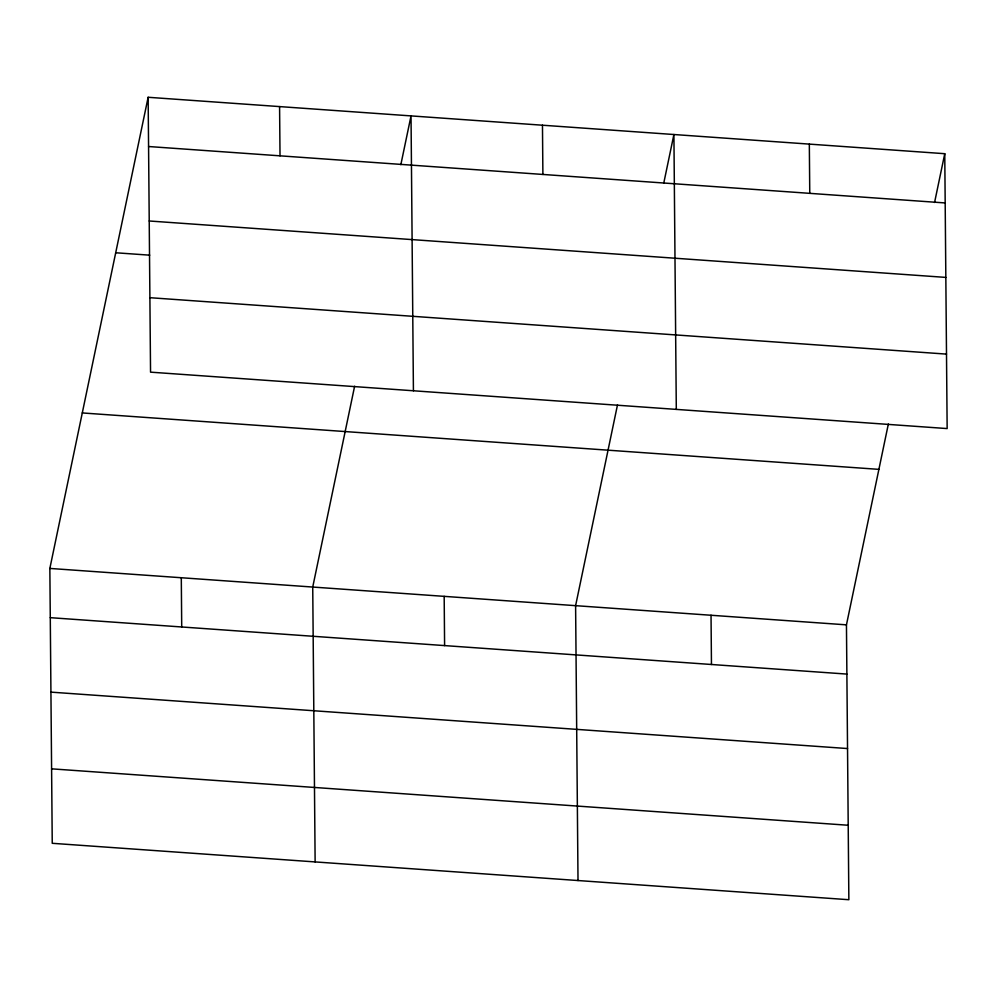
<?xml version="1.0" encoding="UTF-8"?>
<svg xmlns="http://www.w3.org/2000/svg" width="997" height="997" viewBox="0 0 997 997"><rect width="100%" height="100%" fill="white"/><g stroke="black" fill="none" stroke-linecap="round" stroke-linejoin="round"><path stroke-width="1.5" d="M888.352 424.024L846.453 624.845L848.858 899.718L52.243 843.3L49.85 568.427L148.142 97.282L944.757 153.7L947.15 428.573L150.547 372.155L148.142 97.282M354.62 386.225L312.734 587.046L315.127 861.919M400.844 164.679L411.026 115.901L413.419 390.774M617.504 404.844L575.605 605.665L578.011 880.538M663.728 183.298L673.91 134.52L676.302 409.393M934.575 202.478L944.757 153.7M148.578 146.522L945.181 202.939M149.226 220.985L945.829 277.403M115.702 252.764L149.724 255.17M149.899 297.692L946.502 354.109M82.29 412.945L878.893 469.363M49.85 568.427L846.453 624.845M50.274 617.666L846.889 674.084M50.934 692.13L847.537 748.548M51.595 768.837L848.21 825.254M809.327 144.104L809.763 193.343M711.035 615.249L711.459 664.488M542.468 125.211L542.891 174.45M444.176 596.356L444.6 645.595M279.584 106.592L280.02 155.831M181.292 577.737L181.716 626.976"/></g></svg>
